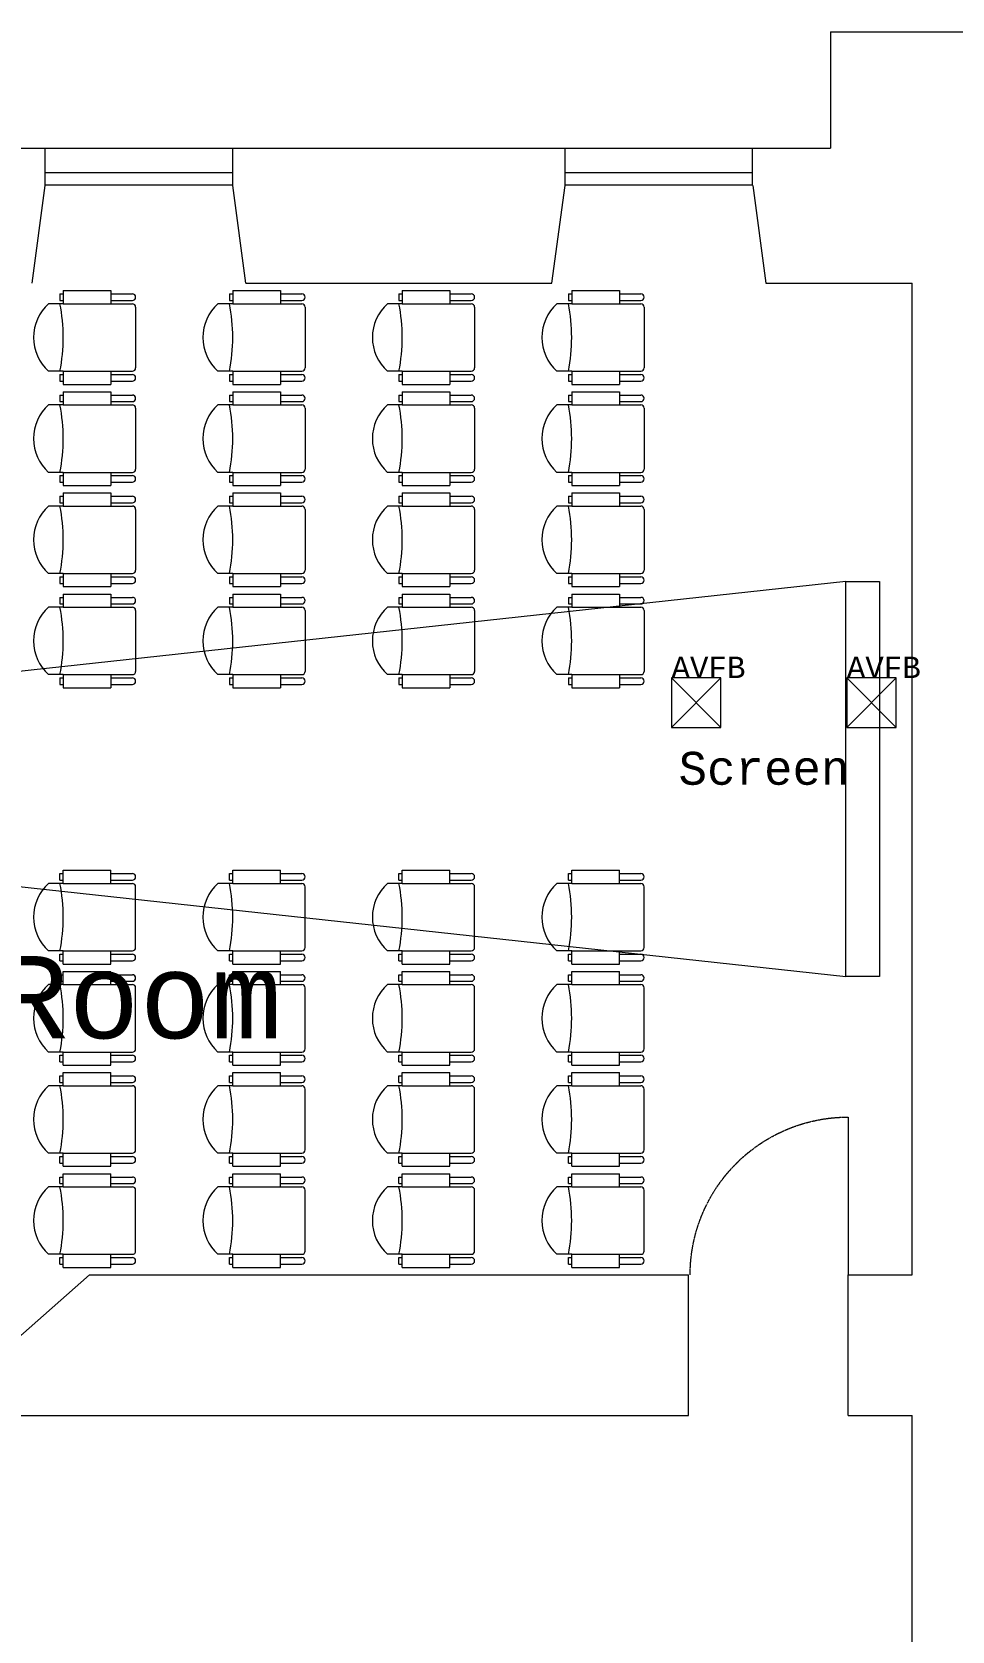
# Model space of a CAD drawing. Extents: x 0 to 84000, y 0 to 59400.
# Drawn here: x 31116 to 36707, y 34423 to 44144 of the extents above; entities that cross this region are included whole.
import ezdxf
from ezdxf.enums import TextEntityAlignment as Align

# ---------------------------------------------------------------- set-up
doc = ezdxf.new("R2010")
doc.units = 0
doc.header["$MEASUREMENT"] = 0
doc.linetypes.add('HIDDEN', pattern=[0.375, 0.25, -0.125])
doc.layers.get('0').update_dxf_attribs({"linetype": 'CONTINUOUS', "lineweight": 0})
for name, color, linetype, lineweight in [('001BUILDING', 7, 'CONTINUOUS', 0), ('001PARTITIONING', 5, 'CONTINUOUS', 0), ('725furniture', 4, 'CONTINUOUS', 0)]:
    doc.layers.add(name, color=color, linetype=linetype, lineweight=lineweight)
doc.styles.add('MONOTXT', font='monotxt.shx')

# ---------------------------------------------------------------- blocks, each defined once
blk = doc.blocks.new('12HH0214B')
at = {"linetype": 'Continuous'}
blk.add_line((0, 960), (0, 0), dxfattribs=at)
at = {"linetype": 'HIDDEN'}
for p, q in [((37.689712, 959.259741), (0.000301, 959.999878)), ((75.321008, 957.040496), (37.689712, 959.259741)), ((112.836164, 953.345565), (75.321008, 957.040496)), ((150.177335, 948.180644), (112.836164, 953.345565)), ((187.286944, 941.553698), (150.177335, 948.180644)), ((224.10777, 933.474945), (187.286944, 941.553698)), ((260.583038, 923.956842), (224.10777, 933.474945)), ((296.656506, 913.014065), (260.583038, 923.956842)), ((332.272552, 900.663487), (296.656506, 913.014065)), ((367.376257, 886.924152), (332.272552, 900.663487)), ((401.913495, 871.817245), (367.376257, 886.924152)), ((435.831012, 855.366059), (401.913495, 871.817245)), ((469.07651, 837.595961), (435.831012, 855.366059)), ((501.598725, 818.534351), (469.07651, 837.595961)), ((533.347513, 798.210622), (501.598725, 818.534351)), ((564.273917, 776.65611), (533.347513, 798.210622)), ((594.330252, 753.904051), (564.273917, 776.65611)), ((623.470173, 729.989527), (594.330252, 753.904051)), ((651.648749, 704.949412), (623.470173, 729.989527)), ((678.82253, 678.822317), (651.648749, 704.949412)), ((704.949617, 651.648528), (678.82253, 678.822317)), ((729.989722, 623.469944), (704.949617, 651.648528)), ((753.904237, 594.330015), (729.989722, 623.469944)), ((776.656287, 564.273673), (753.904237, 594.330015)), ((798.210789, 533.347262), (776.656287, 564.273673)), ((818.534509, 501.598468), (798.210789, 533.347262)), ((837.596108, 469.076247), (818.534509, 501.598468)), ((855.366196, 435.830744), (837.596108, 469.076247)), ((871.817371, 401.913222), (855.366196, 435.830744)), ((886.924267, 367.375979), (871.817371, 401.913222)), ((900.663591, 332.272269), (886.924267, 367.375979)), ((913.014158, 296.65622), (900.663591, 332.272269)), ((923.956924, 260.582748), (913.014158, 296.65622)), ((933.475016, 224.107477), (923.956924, 260.582748)), ((941.553757, 187.286648), (933.475016, 224.107477)), ((948.180691, 150.177038), (941.553757, 187.286648)), ((953.3456, 112.835865), (948.180691, 150.177038)), ((957.04052, 75.320707), (953.3456, 112.835865)), ((959.259753, 37.689411), (957.04052, 75.320707)), ((959.999878, 0), (959.259753, 37.689411))]:
    blk.add_line(p, q, dxfattribs=at)
blk = doc.blocks.new('justhh00furn')
at = {"layer": '725furniture', "linetype": 'ByBlock', "lineweight": 0}
for p, q in [((20196.5, 14982.2), (20106.5, 14982.2)), ((20176.5, 15042.2), (20176.5, 15002.2)), ((20176.5, 15042.2), (20196.5, 15042.2)), ((20176.5, 15002.2), (20196.5, 15002.2)), ((20196.5, 15062.2), (20196.5, 14982.2)), ((20196.5, 15062.2), (20486.5, 15062.2)), ((20196.5, 14982.2), (20616.5, 14982.2)), ((20486.5, 15062.2), (20486.5, 14982.2)), ((20486.5, 15042.2), (20616.5, 15042.2)), ((20486.5, 15002.2), (20616.5, 15002.2)), ((21226.5, 14982.2), (21136.5, 14982.2)), ((21206.5, 15042.2), (21206.5, 15002.2)), ((21206.5, 15042.2), (21226.5, 15042.2)), ((21206.5, 15002.2), (21226.5, 15002.2)), ((21226.5, 15062.2), (21226.5, 14982.2)), ((21226.5, 15062.2), (21516.5, 15062.2)), ((21226.5, 14982.2), (21646.5, 14982.2)), ((21516.5, 15062.2), (21516.5, 14982.2)), ((21516.5, 15042.2), (21646.5, 15042.2)), ((21516.5, 15002.2), (21646.5, 15002.2)), ((22256.5, 14982.2), (22166.5, 14982.2)), ((22236.5, 15042.2), (22236.5, 15002.2)), ((22236.5, 15042.2), (22256.5, 15042.2)), ((22236.5, 15002.2), (22256.5, 15002.2)), ((22256.5, 15062.2), (22256.5, 14982.2)), ((22256.5, 15062.2), (22546.5, 15062.2)), ((22256.5, 14982.2), (22676.5, 14982.2)), ((22546.5, 15062.2), (22546.5, 14982.2)), ((22546.5, 15042.2), (22676.5, 15042.2)), ((22546.5, 15002.2), (22676.5, 15002.2)), ((23286.5, 14982.2), (23196.5, 14982.2)), ((23266.5, 15042.2), (23266.5, 15002.2)), ((23266.5, 15042.2), (23286.5, 15042.2)), ((23266.5, 15002.2), (23286.5, 15002.2)), ((23286.5, 15062.2), (23286.5, 14982.2)), ((23286.5, 15062.2), (23576.5, 15062.2)), ((23286.5, 14982.2), (23706.5, 14982.2)), ((23576.5, 15062.2), (23576.5, 14982.2)), ((23576.5, 15042.2), (23706.5, 15042.2)), ((23576.5, 15002.2), (23706.5, 15002.2)), ((20636.5, 14962.2), (20636.5, 14592.2)), ((21666.5, 14962.2), (21666.5, 14592.2)), ((22696.5, 14962.2), (22696.5, 14592.2)), ((23726.5, 14962.2), (23726.5, 14592.2)), ((20196.5, 14572.2), (20106.5, 14572.2)), ((20176.5, 14552.2), (20176.5, 14512.2)), ((20176.5, 14552.2), (20196.5, 14552.2)), ((20176.5, 14512.2), (20196.5, 14512.2)), ((20196.5, 14572.2), (20196.5, 14492.2)), ((20196.5, 14572.2), (20616.5, 14572.2)), ((20196.5, 14492.2), (20486.5, 14492.2)), ((20486.5, 14572.2), (20486.5, 14492.2)), ((20486.5, 14552.2), (20616.5, 14552.2)), ((20486.5, 14512.2), (20616.5, 14512.2)), ((21226.5, 14572.2), (21136.5, 14572.2)), ((21206.5, 14552.2), (21206.5, 14512.2)), ((21206.5, 14552.2), (21226.5, 14552.2)), ((21206.5, 14512.2), (21226.5, 14512.2)), ((21226.5, 14572.2), (21226.5, 14492.2)), ((21226.5, 14572.2), (21646.5, 14572.2)), ((21226.5, 14492.2), (21516.5, 14492.2)), ((21516.5, 14572.2), (21516.5, 14492.2)), ((21516.5, 14552.2), (21646.5, 14552.2)), ((21516.5, 14512.2), (21646.5, 14512.2)), ((22256.5, 14572.2), (22166.5, 14572.2)), ((22236.5, 14552.2), (22236.5, 14512.2)), ((22236.5, 14552.2), (22256.5, 14552.2)), ((22236.5, 14512.2), (22256.5, 14512.2)), ((22256.5, 14572.2), (22256.5, 14492.2)), ((22256.5, 14572.2), (22676.5, 14572.2)), ((22256.5, 14492.2), (22546.5, 14492.2)), ((22546.5, 14572.2), (22546.5, 14492.2)), ((22546.5, 14552.2), (22676.5, 14552.2)), ((22546.5, 14512.2), (22676.5, 14512.2)), ((23286.5, 14572.2), (23196.5, 14572.2)), ((23266.5, 14552.2), (23266.5, 14512.2)), ((23266.5, 14552.2), (23286.5, 14552.2)), ((23266.5, 14512.2), (23286.5, 14512.2)), ((23286.5, 14572.2), (23286.5, 14492.2)), ((23286.5, 14572.2), (23706.5, 14572.2)), ((23286.5, 14492.2), (23576.5, 14492.2)), ((23576.5, 14572.2), (23576.5, 14492.2)), ((23576.5, 14552.2), (23706.5, 14552.2)), ((23576.5, 14512.2), (23706.5, 14512.2)), ((20176.5, 14427.2), (20176.5, 14387.2)), ((20176.5, 14427.2), (20196.5, 14427.2)), ((20196.5, 14447.2), (20196.5, 14367.2)), ((20196.5, 14447.2), (20486.5, 14447.2)), ((20486.5, 14447.2), (20486.5, 14367.2)), ((20486.5, 14427.2), (20616.5, 14427.2)), ((21206.5, 14427.2), (21206.5, 14387.2)), ((21206.5, 14427.2), (21226.5, 14427.2)), ((21226.5, 14447.2), (21226.5, 14367.2)), ((21226.5, 14447.2), (21516.5, 14447.2)), ((21516.5, 14447.2), (21516.5, 14367.2)), ((21516.5, 14427.2), (21646.5, 14427.2)), ((22236.5, 14427.2), (22236.5, 14387.2)), ((22236.5, 14427.2), (22256.5, 14427.2)), ((22256.5, 14447.2), (22256.5, 14367.2)), ((22256.5, 14447.2), (22546.5, 14447.2)), ((22546.5, 14447.2), (22546.5, 14367.2)), ((22546.5, 14427.2), (22676.5, 14427.2)), ((23266.5, 14427.2), (23266.5, 14387.2)), ((23266.5, 14427.2), (23286.5, 14427.2)), ((23286.5, 14447.2), (23286.5, 14367.2)), ((23286.5, 14447.2), (23576.5, 14447.2)), ((23576.5, 14447.2), (23576.5, 14367.2)), ((23576.5, 14427.2), (23706.5, 14427.2)), ((20196.5, 14367.2), (20106.5, 14367.2)), ((20176.5, 14387.2), (20196.5, 14387.2)), ((20196.5, 14367.2), (20616.5, 14367.2)), ((20486.5, 14387.2), (20616.5, 14387.2)), ((20636.5, 14347.2), (20636.5, 13977.2)), ((21226.5, 14367.2), (21136.5, 14367.2)), ((21206.5, 14387.2), (21226.5, 14387.2)), ((21226.5, 14367.2), (21646.5, 14367.2)), ((21516.5, 14387.2), (21646.5, 14387.2)), ((21666.5, 14347.2), (21666.5, 13977.2)), ((22256.5, 14367.2), (22166.5, 14367.2)), ((22236.5, 14387.2), (22256.5, 14387.2)), ((22256.5, 14367.2), (22676.5, 14367.2)), ((22546.5, 14387.2), (22676.5, 14387.2)), ((22696.5, 14347.2), (22696.5, 13977.2)), ((23286.5, 14367.2), (23196.5, 14367.2)), ((23266.5, 14387.2), (23286.5, 14387.2)), ((23286.5, 14367.2), (23706.5, 14367.2)), ((23576.5, 14387.2), (23706.5, 14387.2)), ((23726.5, 14347.2), (23726.5, 13977.2)), ((20196.5, 13957.2), (20106.5, 13957.2)), ((20176.5, 13937.2), (20176.5, 13897.2)), ((20176.5, 13937.2), (20196.5, 13937.2)), ((20196.5, 13957.2), (20196.5, 13877.2)), ((20196.5, 13957.2), (20616.5, 13957.2)), ((20486.5, 13957.2), (20486.5, 13877.2)), ((20486.5, 13937.2), (20616.5, 13937.2)), ((21226.5, 13957.2), (21136.5, 13957.2)), ((21206.5, 13937.2), (21206.5, 13897.2)), ((21206.5, 13937.2), (21226.5, 13937.2)), ((21226.5, 13957.2), (21226.5, 13877.2)), ((21226.5, 13957.2), (21646.5, 13957.2)), ((21516.5, 13957.2), (21516.5, 13877.2)), ((21516.5, 13937.2), (21646.5, 13937.2)), ((22256.5, 13957.2), (22166.5, 13957.2)), ((22236.5, 13937.2), (22236.5, 13897.2)), ((22236.5, 13937.2), (22256.5, 13937.2)), ((22256.5, 13957.2), (22256.5, 13877.2)), ((22256.5, 13957.2), (22676.5, 13957.2)), ((22546.5, 13957.2), (22546.5, 13877.2)), ((22546.5, 13937.2), (22676.5, 13937.2)), ((23286.5, 13957.2), (23196.5, 13957.2)), ((23266.5, 13937.2), (23266.5, 13897.2)), ((23266.5, 13937.2), (23286.5, 13937.2)), ((23286.5, 13957.2), (23286.5, 13877.2)), ((23286.5, 13957.2), (23706.5, 13957.2)), ((23576.5, 13957.2), (23576.5, 13877.2)), ((23576.5, 13937.2), (23706.5, 13937.2)), ((20176.5, 13897.2), (20196.5, 13897.2)), ((20176.5, 13812.2), (20176.5, 13772.2)), ((20176.5, 13812.2), (20196.5, 13812.2)), ((20196.5, 13877.2), (20486.5, 13877.2)), ((20196.5, 13832.2), (20196.5, 13752.2)), ((20196.5, 13832.2), (20486.5, 13832.2)), ((20486.5, 13897.2), (20616.5, 13897.2)), ((20486.5, 13832.2), (20486.5, 13752.2)), ((20486.5, 13812.2), (20616.5, 13812.2)), ((21206.5, 13897.2), (21226.5, 13897.2)), ((21206.5, 13812.2), (21206.5, 13772.2)), ((21206.5, 13812.2), (21226.5, 13812.2)), ((21226.5, 13877.2), (21516.5, 13877.2)), ((21226.5, 13832.2), (21226.5, 13752.2)), ((21226.5, 13832.2), (21516.5, 13832.2)), ((21516.5, 13897.2), (21646.5, 13897.2)), ((21516.5, 13832.2), (21516.5, 13752.2)), ((21516.5, 13812.2), (21646.5, 13812.2)), ((22236.5, 13897.2), (22256.5, 13897.2)), ((22236.5, 13812.2), (22236.5, 13772.2)), ((22236.5, 13812.2), (22256.5, 13812.2)), ((22256.5, 13877.2), (22546.5, 13877.2)), ((22256.5, 13832.2), (22256.5, 13752.2)), ((22256.5, 13832.2), (22546.5, 13832.2)), ((22546.5, 13897.2), (22676.5, 13897.2)), ((22546.5, 13832.2), (22546.5, 13752.2)), ((22546.5, 13812.2), (22676.5, 13812.2)), ((23266.5, 13897.2), (23286.5, 13897.2)), ((23266.5, 13812.2), (23266.5, 13772.2)), ((23266.5, 13812.2), (23286.5, 13812.2)), ((23286.5, 13877.2), (23576.5, 13877.2)), ((23286.5, 13832.2), (23286.5, 13752.2)), ((23286.5, 13832.2), (23576.5, 13832.2)), ((23576.5, 13897.2), (23706.5, 13897.2)), ((23576.5, 13832.2), (23576.5, 13752.2)), ((23576.5, 13812.2), (23706.5, 13812.2)), ((20196.5, 13752.2), (20106.5, 13752.2)), ((20176.5, 13772.2), (20196.5, 13772.2)), ((20196.5, 13752.2), (20616.5, 13752.2)), ((20486.5, 13772.2), (20616.5, 13772.2)), ((20636.5, 13732.2), (20636.5, 13362.2)), ((21226.5, 13752.2), (21136.5, 13752.2)), ((21206.5, 13772.2), (21226.5, 13772.2)), ((21226.5, 13752.2), (21646.5, 13752.2)), ((21516.5, 13772.2), (21646.5, 13772.2)), ((21666.5, 13732.2), (21666.5, 13362.2)), ((22256.5, 13752.2), (22166.5, 13752.2)), ((22236.5, 13772.2), (22256.5, 13772.2)), ((22256.5, 13752.2), (22676.5, 13752.2)), ((22546.5, 13772.2), (22676.5, 13772.2)), ((22696.5, 13732.2), (22696.5, 13362.2)), ((23286.5, 13752.2), (23196.5, 13752.2)), ((23266.5, 13772.2), (23286.5, 13772.2)), ((23286.5, 13752.2), (23706.5, 13752.2)), ((23576.5, 13772.2), (23706.5, 13772.2)), ((23726.5, 13732.2), (23726.5, 13362.2)), ((20196.5, 13342.2), (20106.5, 13342.2)), ((20176.5, 13322.2), (20176.5, 13282.2)), ((20176.5, 13322.2), (20196.5, 13322.2)), ((20196.5, 13342.2), (20196.5, 13262.2)), ((20196.5, 13342.2), (20616.5, 13342.2)), ((20486.5, 13342.2), (20486.5, 13262.2)), ((20486.5, 13322.2), (20616.5, 13322.2)), ((21226.5, 13342.2), (21136.5, 13342.2)), ((21206.5, 13322.2), (21206.5, 13282.2)), ((21206.5, 13322.2), (21226.5, 13322.2)), ((21226.5, 13342.2), (21226.5, 13262.2)), ((21226.5, 13342.2), (21646.5, 13342.2)), ((21516.5, 13342.2), (21516.5, 13262.2)), ((21516.5, 13322.2), (21646.5, 13322.2)), ((22256.5, 13342.2), (22166.5, 13342.2)), ((22236.5, 13322.2), (22236.5, 13282.2)), ((22236.5, 13322.2), (22256.5, 13322.2)), ((22256.5, 13342.2), (22256.5, 13262.2)), ((22256.5, 13342.2), (22676.5, 13342.2)), ((22546.5, 13342.2), (22546.5, 13262.2)), ((22546.5, 13322.2), (22676.5, 13322.2)), ((23286.5, 13342.2), (23196.5, 13342.2)), ((23266.5, 13322.2), (23266.5, 13282.2)), ((23266.5, 13322.2), (23286.5, 13322.2)), ((23286.5, 13342.2), (23286.5, 13262.2)), ((23286.5, 13342.2), (23706.5, 13342.2)), ((23576.5, 13342.2), (23576.5, 13262.2)), ((23576.5, 13322.2), (23706.5, 13322.2)), ((20176.5, 13282.2), (20196.5, 13282.2)), ((20196.5, 13262.2), (20486.5, 13262.2)), ((20486.5, 13282.2), (20616.5, 13282.2)), ((21206.5, 13282.2), (21226.5, 13282.2)), ((21226.5, 13262.2), (21516.5, 13262.2)), ((21516.5, 13282.2), (21646.5, 13282.2)), ((22236.5, 13282.2), (22256.5, 13282.2)), ((22256.5, 13262.2), (22546.5, 13262.2)), ((22546.5, 13282.2), (22676.5, 13282.2)), ((23266.5, 13282.2), (23286.5, 13282.2)), ((23286.5, 13262.2), (23576.5, 13262.2)), ((23576.5, 13282.2), (23706.5, 13282.2)), ((20196.5, 13137.2), (20106.5, 13137.2)), ((20176.5, 13197.2), (20176.5, 13157.2)), ((20176.5, 13197.2), (20196.5, 13197.2)), ((20176.5, 13157.2), (20196.5, 13157.2)), ((20196.5, 13217.2), (20196.5, 13137.2)), ((20196.5, 13217.2), (20486.5, 13217.2)), ((20196.5, 13137.2), (20616.5, 13137.2)), ((20486.5, 13217.2), (20486.5, 13137.2)), ((20486.5, 13197.2), (20616.5, 13197.2)), ((20486.5, 13157.2), (20616.5, 13157.2)), ((21226.5, 13137.2), (21136.5, 13137.2)), ((21206.5, 13197.2), (21206.5, 13157.2)), ((21206.5, 13197.2), (21226.5, 13197.2)), ((21206.5, 13157.2), (21226.5, 13157.2)), ((21226.5, 13217.2), (21226.5, 13137.2)), ((21226.5, 13217.2), (21516.5, 13217.2)), ((21226.5, 13137.2), (21646.5, 13137.2)), ((21516.5, 13217.2), (21516.5, 13137.2)), ((21516.5, 13197.2), (21646.5, 13197.2)), ((21516.5, 13157.2), (21646.5, 13157.2)), ((22256.5, 13137.2), (22166.5, 13137.2)), ((22236.5, 13197.2), (22236.5, 13157.2)), ((22236.5, 13197.2), (22256.5, 13197.2)), ((22236.5, 13157.2), (22256.5, 13157.2)), ((22256.5, 13217.2), (22256.5, 13137.2)), ((22256.5, 13217.2), (22546.5, 13217.2)), ((22256.5, 13137.2), (22676.5, 13137.2)), ((22546.5, 13217.2), (22546.5, 13137.2)), ((22546.5, 13197.2), (22676.5, 13197.2)), ((22546.5, 13157.2), (22676.5, 13157.2)), ((23286.5, 13137.2), (23196.5, 13137.2)), ((23266.5, 13197.2), (23266.5, 13157.2)), ((23266.5, 13197.2), (23286.5, 13197.2)), ((23266.5, 13157.2), (23286.5, 13157.2)), ((23286.5, 13217.2), (23286.5, 13137.2)), ((23286.5, 13217.2), (23576.5, 13217.2)), ((23286.5, 13137.2), (23706.5, 13137.2)), ((23576.5, 13217.2), (23576.5, 13137.2)), ((23576.5, 13197.2), (23706.5, 13197.2)), ((23576.5, 13157.2), (23706.5, 13157.2)), ((20636.5, 13117.2), (20636.5, 12747.2)), ((21666.5, 13117.2), (21666.5, 12747.2)), ((22696.5, 13117.2), (22696.5, 12747.2)), ((23726.5, 13117.2), (23726.5, 12747.2)), ((20196.5, 12727.2), (20106.5, 12727.2)), ((20176.5, 12707.2), (20176.5, 12667.2)), ((20176.5, 12707.2), (20196.5, 12707.2)), ((20176.5, 12667.2), (20196.5, 12667.2)), ((20196.5, 12727.2), (20196.5, 12647.2)), ((20196.5, 12727.2), (20616.5, 12727.2)), ((20196.5, 12647.2), (20486.5, 12647.2)), ((20486.5, 12727.2), (20486.5, 12647.2)), ((20486.5, 12707.2), (20616.5, 12707.2)), ((20486.5, 12667.2), (20616.5, 12667.2)), ((21226.5, 12727.2), (21136.5, 12727.2)), ((21206.5, 12707.2), (21206.5, 12667.2)), ((21206.5, 12707.2), (21226.5, 12707.2)), ((21206.5, 12667.2), (21226.5, 12667.2)), ((21226.5, 12727.2), (21226.5, 12647.2)), ((21226.5, 12727.2), (21646.5, 12727.2)), ((21226.5, 12647.2), (21516.5, 12647.2)), ((21516.5, 12727.2), (21516.5, 12647.2)), ((21516.5, 12707.2), (21646.5, 12707.2)), ((21516.5, 12667.2), (21646.5, 12667.2)), ((22256.5, 12727.2), (22166.5, 12727.2)), ((22236.5, 12707.2), (22236.5, 12667.2)), ((22236.5, 12707.2), (22256.5, 12707.2)), ((22236.5, 12667.2), (22256.5, 12667.2)), ((22256.5, 12727.2), (22256.5, 12647.2)), ((22256.5, 12727.2), (22676.5, 12727.2)), ((22256.5, 12647.2), (22546.5, 12647.2)), ((22546.5, 12727.2), (22546.5, 12647.2)), ((22546.5, 12707.2), (22676.5, 12707.2)), ((22546.5, 12667.2), (22676.5, 12667.2)), ((23286.5, 12727.2), (23196.5, 12727.2)), ((23266.5, 12707.2), (23266.5, 12667.2)), ((23266.5, 12707.2), (23286.5, 12707.2)), ((23266.5, 12667.2), (23286.5, 12667.2)), ((23286.5, 12727.2), (23286.5, 12647.2)), ((23286.5, 12727.2), (23706.5, 12727.2)), ((23286.5, 12647.2), (23576.5, 12647.2)), ((23576.5, 12727.2), (23576.5, 12647.2)), ((23576.5, 12707.2), (23706.5, 12707.2)), ((23576.5, 12667.2), (23706.5, 12667.2)), ((20176.5, 11478.1), (20176.5, 11518.1)), ((20176.5, 11518.1), (20196.5, 11518.1)), ((20176.5, 11478.1), (20196.5, 11478.1)), ((20196.5, 11458.1), (20196.5, 11538.1)), ((20196.5, 11538.1), (20486.5, 11538.1)), ((20486.5, 11458.1), (20486.5, 11538.1)), ((20486.5, 11518.1), (20616.5, 11518.1)), ((20486.5, 11478.1), (20616.5, 11478.1)), ((21206.5, 11478.1), (21206.5, 11518.1)), ((21206.5, 11518.1), (21226.5, 11518.1)), ((21206.5, 11478.1), (21226.5, 11478.1)), ((21226.5, 11458.1), (21226.5, 11538.1)), ((21226.5, 11538.1), (21516.5, 11538.1)), ((21516.5, 11458.1), (21516.5, 11538.1)), ((21516.5, 11518.1), (21646.5, 11518.1)), ((21516.5, 11478.1), (21646.5, 11478.1)), ((22236.5, 11478.1), (22236.5, 11518.1)), ((22236.5, 11518.1), (22256.5, 11518.1)), ((22236.5, 11478.1), (22256.5, 11478.1)), ((22256.5, 11458.1), (22256.5, 11538.1)), ((22256.5, 11538.1), (22546.5, 11538.1)), ((22546.5, 11458.1), (22546.5, 11538.1)), ((22546.5, 11518.1), (22676.5, 11518.1)), ((22546.5, 11478.1), (22676.5, 11478.1)), ((23266.5, 11478.1), (23266.5, 11518.1)), ((23266.5, 11518.1), (23286.5, 11518.1)), ((23266.5, 11478.1), (23286.5, 11478.1)), ((23286.5, 11458.1), (23286.5, 11538.1)), ((23286.5, 11538.1), (23576.5, 11538.1)), ((23576.5, 11458.1), (23576.5, 11538.1)), ((23576.5, 11518.1), (23706.5, 11518.1)), ((23576.5, 11478.1), (23706.5, 11478.1)), ((20196.5, 11458.1), (20106.5, 11458.1)), ((20196.5, 11458.1), (20616.5, 11458.1)), ((20636.5, 11068.1), (20636.5, 11438.1)), ((21226.5, 11458.1), (21136.5, 11458.1)), ((21226.5, 11458.1), (21646.5, 11458.1)), ((21666.5, 11068.1), (21666.5, 11438.1)), ((22256.5, 11458.1), (22166.5, 11458.1)), ((22256.5, 11458.1), (22676.5, 11458.1)), ((22696.5, 11068.1), (22696.5, 11438.1)), ((23286.5, 11458.1), (23196.5, 11458.1)), ((23286.5, 11458.1), (23706.5, 11458.1)), ((23726.5, 11068.1), (23726.5, 11438.1)), ((20196.5, 11048.1), (20106.5, 11048.1)), ((20176.5, 10988.1), (20176.5, 11028.1)), ((20176.5, 11028.1), (20196.5, 11028.1)), ((20176.5, 10988.1), (20196.5, 10988.1)), ((20196.5, 10968.1), (20196.5, 11048.1)), ((20196.5, 11048.1), (20616.5, 11048.1)), ((20486.5, 10968.1), (20486.5, 11048.1)), ((20486.5, 11028.1), (20616.5, 11028.1)), ((20486.5, 10988.1), (20616.5, 10988.1)), ((21226.5, 11048.1), (21136.5, 11048.1)), ((21206.5, 10988.1), (21206.5, 11028.1)), ((21206.5, 11028.1), (21226.5, 11028.1)), ((21206.5, 10988.1), (21226.5, 10988.1)), ((21226.5, 10968.1), (21226.5, 11048.1)), ((21226.5, 11048.1), (21646.5, 11048.1)), ((21516.5, 10968.1), (21516.5, 11048.1)), ((21516.5, 11028.1), (21646.5, 11028.1)), ((21516.5, 10988.1), (21646.5, 10988.1)), ((22256.5, 11048.1), (22166.5, 11048.1)), ((22236.5, 10988.1), (22236.5, 11028.1)), ((22236.5, 11028.1), (22256.5, 11028.1)), ((22236.5, 10988.1), (22256.5, 10988.1)), ((22256.5, 10968.1), (22256.5, 11048.1)), ((22256.5, 11048.1), (22676.5, 11048.1)), ((22546.5, 10968.1), (22546.5, 11048.1)), ((22546.5, 11028.1), (22676.5, 11028.1)), ((22546.5, 10988.1), (22676.5, 10988.1)), ((23286.5, 11048.1), (23196.5, 11048.1)), ((23266.5, 10988.1), (23266.5, 11028.1)), ((23266.5, 11028.1), (23286.5, 11028.1)), ((23266.5, 10988.1), (23286.5, 10988.1)), ((23286.5, 10968.1), (23286.5, 11048.1)), ((23286.5, 11048.1), (23706.5, 11048.1)), ((23576.5, 10968.1), (23576.5, 11048.1)), ((23576.5, 11028.1), (23706.5, 11028.1)), ((23576.5, 10988.1), (23706.5, 10988.1)), ((20176.5, 10863.1), (20176.5, 10903.1)), ((20176.5, 10903.1), (20196.5, 10903.1)), ((20196.5, 10968.1), (20486.5, 10968.1)), ((20196.5, 10843.1), (20196.5, 10923.1)), ((20196.5, 10923.1), (20486.5, 10923.1)), ((20486.5, 10843.1), (20486.5, 10923.1)), ((20486.5, 10903.1), (20616.5, 10903.1)), ((21206.5, 10863.1), (21206.5, 10903.1)), ((21206.5, 10903.1), (21226.5, 10903.1)), ((21226.5, 10968.1), (21516.5, 10968.1)), ((21226.5, 10843.1), (21226.5, 10923.1)), ((21226.5, 10923.1), (21516.5, 10923.1)), ((21516.5, 10843.1), (21516.5, 10923.1)), ((21516.5, 10903.1), (21646.5, 10903.1)), ((22236.5, 10863.1), (22236.5, 10903.1)), ((22236.5, 10903.1), (22256.5, 10903.1)), ((22256.5, 10968.1), (22546.5, 10968.1)), ((22256.5, 10843.1), (22256.5, 10923.1)), ((22256.5, 10923.1), (22546.5, 10923.1)), ((22546.5, 10843.1), (22546.5, 10923.1)), ((22546.5, 10903.1), (22676.5, 10903.1)), ((23266.5, 10863.1), (23266.5, 10903.1)), ((23266.5, 10903.1), (23286.5, 10903.1)), ((23286.5, 10968.1), (23576.5, 10968.1)), ((23286.5, 10843.1), (23286.5, 10923.1)), ((23286.5, 10923.1), (23576.5, 10923.1)), ((23576.5, 10843.1), (23576.5, 10923.1)), ((23576.5, 10903.1), (23706.5, 10903.1)), ((20196.5, 10843.1), (20106.5, 10843.1)), ((20176.5, 10863.1), (20196.5, 10863.1)), ((20196.5, 10843.1), (20616.5, 10843.1)), ((20486.5, 10863.1), (20616.5, 10863.1)), ((20636.5, 10453.1), (20636.5, 10823.1)), ((21226.5, 10843.1), (21136.5, 10843.1)), ((21206.5, 10863.1), (21226.5, 10863.1)), ((21226.5, 10843.1), (21646.5, 10843.1)), ((21516.5, 10863.1), (21646.5, 10863.1)), ((21666.5, 10453.1), (21666.5, 10823.1)), ((22256.5, 10843.1), (22166.5, 10843.1)), ((22236.5, 10863.1), (22256.5, 10863.1)), ((22256.5, 10843.1), (22676.5, 10843.1)), ((22546.5, 10863.1), (22676.5, 10863.1)), ((22696.5, 10453.1), (22696.5, 10823.1)), ((23286.5, 10843.1), (23196.5, 10843.1)), ((23266.5, 10863.1), (23286.5, 10863.1)), ((23286.5, 10843.1), (23706.5, 10843.1)), ((23576.5, 10863.1), (23706.5, 10863.1)), ((23726.5, 10453.1), (23726.5, 10823.1)), ((20196.5, 10433.1), (20106.5, 10433.1)), ((20176.5, 10373.1), (20176.5, 10413.1)), ((20176.5, 10413.1), (20196.5, 10413.1)), ((20196.5, 10353.1), (20196.5, 10433.1)), ((20196.5, 10433.1), (20616.5, 10433.1)), ((20486.5, 10353.1), (20486.5, 10433.1)), ((20486.5, 10413.1), (20616.5, 10413.1)), ((21226.5, 10433.1), (21136.5, 10433.1)), ((21206.5, 10373.1), (21206.5, 10413.1)), ((21206.5, 10413.1), (21226.5, 10413.1)), ((21226.5, 10353.1), (21226.5, 10433.1)), ((21226.5, 10433.1), (21646.5, 10433.1)), ((21516.5, 10353.1), (21516.5, 10433.1)), ((21516.5, 10413.1), (21646.5, 10413.1)), ((22256.5, 10433.1), (22166.5, 10433.1)), ((22236.5, 10373.1), (22236.5, 10413.1)), ((22236.5, 10413.1), (22256.5, 10413.1)), ((22256.5, 10353.1), (22256.5, 10433.1)), ((22256.5, 10433.1), (22676.5, 10433.1)), ((22546.5, 10353.1), (22546.5, 10433.1)), ((22546.5, 10413.1), (22676.5, 10413.1)), ((23286.5, 10433.1), (23196.5, 10433.1)), ((23266.5, 10373.1), (23266.5, 10413.1)), ((23266.5, 10413.1), (23286.5, 10413.1)), ((23286.5, 10353.1), (23286.5, 10433.1)), ((23286.5, 10433.1), (23706.5, 10433.1)), ((23576.5, 10353.1), (23576.5, 10433.1)), ((23576.5, 10413.1), (23706.5, 10413.1)), ((20176.5, 10373.1), (20196.5, 10373.1)), ((20196.5, 10353.1), (20486.5, 10353.1)), ((20196.5, 10228.1), (20196.5, 10308.1)), ((20196.5, 10308.1), (20486.5, 10308.1)), ((20486.5, 10373.1), (20616.5, 10373.1)), ((20486.5, 10228.1), (20486.5, 10308.1)), ((21206.5, 10373.1), (21226.5, 10373.1)), ((21226.5, 10353.1), (21516.5, 10353.1)), ((21226.5, 10228.1), (21226.5, 10308.1)), ((21226.5, 10308.1), (21516.5, 10308.1)), ((21516.5, 10373.1), (21646.5, 10373.1)), ((21516.5, 10228.1), (21516.5, 10308.1)), ((22236.5, 10373.1), (22256.5, 10373.1)), ((22256.5, 10353.1), (22546.5, 10353.1)), ((22256.5, 10228.1), (22256.5, 10308.1)), ((22256.5, 10308.1), (22546.5, 10308.1)), ((22546.5, 10373.1), (22676.5, 10373.1)), ((22546.5, 10228.1), (22546.5, 10308.1)), ((23266.5, 10373.1), (23286.5, 10373.1)), ((23286.5, 10353.1), (23576.5, 10353.1)), ((23286.5, 10228.1), (23286.5, 10308.1)), ((23286.5, 10308.1), (23576.5, 10308.1)), ((23576.5, 10373.1), (23706.5, 10373.1)), ((23576.5, 10228.1), (23576.5, 10308.1)), ((20196.5, 10228.1), (20106.5, 10228.1)), ((20176.5, 10248.1), (20176.5, 10288.1)), ((20176.5, 10288.1), (20196.5, 10288.1)), ((20176.5, 10248.1), (20196.5, 10248.1)), ((20196.5, 10228.1), (20616.5, 10228.1)), ((20486.5, 10288.1), (20616.5, 10288.1)), ((20486.5, 10248.1), (20616.5, 10248.1)), ((20636.5, 9838.1), (20636.5, 10208.1)), ((21226.5, 10228.1), (21136.5, 10228.1)), ((21206.5, 10248.1), (21206.5, 10288.1)), ((21206.5, 10288.1), (21226.5, 10288.1)), ((21206.5, 10248.1), (21226.5, 10248.1)), ((21226.5, 10228.1), (21646.5, 10228.1)), ((21516.5, 10288.1), (21646.5, 10288.1)), ((21516.5, 10248.1), (21646.5, 10248.1)), ((21666.5, 9838.1), (21666.5, 10208.1)), ((22256.5, 10228.1), (22166.5, 10228.1)), ((22236.5, 10248.1), (22236.5, 10288.1)), ((22236.5, 10288.1), (22256.5, 10288.1)), ((22236.5, 10248.1), (22256.5, 10248.1)), ((22256.5, 10228.1), (22676.5, 10228.1)), ((22546.5, 10288.1), (22676.5, 10288.1)), ((22546.5, 10248.1), (22676.5, 10248.1)), ((22696.5, 9838.1), (22696.5, 10208.1)), ((23286.5, 10228.1), (23196.5, 10228.1)), ((23266.5, 10248.1), (23266.5, 10288.1)), ((23266.5, 10288.1), (23286.5, 10288.1)), ((23266.5, 10248.1), (23286.5, 10248.1)), ((23286.5, 10228.1), (23706.5, 10228.1)), ((23576.5, 10288.1), (23706.5, 10288.1)), ((23576.5, 10248.1), (23706.5, 10248.1)), ((23726.5, 9838.1), (23726.5, 10208.1)), ((20196.5, 9818.1), (20106.5, 9818.1)), ((20176.5, 9758.1), (20176.5, 9798.1)), ((20176.5, 9798.1), (20196.5, 9798.1)), ((20176.5, 9758.1), (20196.5, 9758.1)), ((20196.5, 9738.1), (20196.5, 9818.1)), ((20196.5, 9818.1), (20616.5, 9818.1)), ((20196.5, 9738.1), (20486.5, 9738.1)), ((20486.5, 9738.1), (20486.5, 9818.1)), ((20486.5, 9798.1), (20616.5, 9798.1)), ((20486.5, 9758.1), (20616.5, 9758.1)), ((21226.5, 9818.1), (21136.5, 9818.1)), ((21206.5, 9758.1), (21206.5, 9798.1)), ((21206.5, 9798.1), (21226.5, 9798.1)), ((21206.5, 9758.1), (21226.5, 9758.1)), ((21226.5, 9738.1), (21226.5, 9818.1)), ((21226.5, 9818.1), (21646.5, 9818.1)), ((21226.5, 9738.1), (21516.5, 9738.1)), ((21516.5, 9738.1), (21516.5, 9818.1)), ((21516.5, 9798.1), (21646.5, 9798.1)), ((21516.5, 9758.1), (21646.5, 9758.1)), ((22256.5, 9818.1), (22166.5, 9818.1)), ((22236.5, 9758.1), (22236.5, 9798.1)), ((22236.5, 9798.1), (22256.5, 9798.1)), ((22236.5, 9758.1), (22256.5, 9758.1)), ((22256.5, 9738.1), (22256.5, 9818.1)), ((22256.5, 9818.1), (22676.5, 9818.1)), ((22256.5, 9738.1), (22546.5, 9738.1)), ((22546.5, 9738.1), (22546.5, 9818.1)), ((22546.5, 9798.1), (22676.5, 9798.1)), ((22546.5, 9758.1), (22676.5, 9758.1)), ((23286.5, 9818.1), (23196.5, 9818.1)), ((23266.5, 9758.1), (23266.5, 9798.1)), ((23266.5, 9798.1), (23286.5, 9798.1)), ((23266.5, 9758.1), (23286.5, 9758.1)), ((23286.5, 9738.1), (23286.5, 9818.1)), ((23286.5, 9818.1), (23706.5, 9818.1)), ((23286.5, 9738.1), (23576.5, 9738.1)), ((23576.5, 9738.1), (23576.5, 9818.1)), ((23576.5, 9798.1), (23706.5, 9798.1)), ((23576.5, 9758.1), (23706.5, 9758.1)), ((20176.5, 9633.1), (20176.5, 9673.1)), ((20176.5, 9673.1), (20196.5, 9673.1)), ((20176.5, 9633.1), (20196.5, 9633.1)), ((20196.5, 9613.1), (20196.5, 9693.1)), ((20196.5, 9693.1), (20486.5, 9693.1)), ((20486.5, 9613.1), (20486.5, 9693.1)), ((20486.5, 9673.1), (20616.5, 9673.1)), ((20486.5, 9633.1), (20616.5, 9633.1)), ((21206.5, 9633.1), (21206.5, 9673.1)), ((21206.5, 9673.1), (21226.5, 9673.1)), ((21206.5, 9633.1), (21226.5, 9633.1)), ((21226.5, 9613.1), (21226.5, 9693.1)), ((21226.5, 9693.1), (21516.5, 9693.1)), ((21516.5, 9613.1), (21516.5, 9693.1)), ((21516.5, 9673.1), (21646.5, 9673.1)), ((21516.5, 9633.1), (21646.5, 9633.1)), ((22236.5, 9633.1), (22236.5, 9673.1)), ((22236.5, 9673.1), (22256.5, 9673.1)), ((22236.5, 9633.1), (22256.5, 9633.1)), ((22256.5, 9613.1), (22256.5, 9693.1)), ((22256.5, 9693.1), (22546.5, 9693.1)), ((22546.5, 9613.1), (22546.5, 9693.1)), ((22546.5, 9673.1), (22676.5, 9673.1)), ((22546.5, 9633.1), (22676.5, 9633.1)), ((23266.5, 9633.1), (23266.5, 9673.1)), ((23266.5, 9673.1), (23286.5, 9673.1)), ((23266.5, 9633.1), (23286.5, 9633.1)), ((23286.5, 9613.1), (23286.5, 9693.1)), ((23286.5, 9693.1), (23576.5, 9693.1)), ((23576.5, 9613.1), (23576.5, 9693.1)), ((23576.5, 9673.1), (23706.5, 9673.1)), ((23576.5, 9633.1), (23706.5, 9633.1)), ((20196.5, 9613.1), (20106.5, 9613.1)), ((20196.5, 9613.1), (20616.5, 9613.1)), ((20636.5, 9223.1), (20636.5, 9593.1)), ((21226.5, 9613.1), (21136.5, 9613.1)), ((21226.5, 9613.1), (21646.5, 9613.1)), ((21666.5, 9223.1), (21666.5, 9593.1)), ((22256.5, 9613.1), (22166.5, 9613.1)), ((22256.5, 9613.1), (22676.5, 9613.1)), ((22696.5, 9223.1), (22696.5, 9593.1)), ((23286.5, 9613.1), (23196.5, 9613.1)), ((23286.5, 9613.1), (23706.5, 9613.1)), ((23726.5, 9223.1), (23726.5, 9593.1)), ((20196.5, 9203.1), (20106.5, 9203.1)), ((20176.5, 9143.1), (20176.5, 9183.1)), ((20176.5, 9183.1), (20196.5, 9183.1)), ((20176.5, 9143.1), (20196.5, 9143.1)), ((20196.5, 9123.1), (20196.5, 9203.1)), ((20196.5, 9203.1), (20616.5, 9203.1)), ((20486.5, 9123.1), (20486.5, 9203.1)), ((20486.5, 9183.1), (20616.5, 9183.1)), ((20486.5, 9143.1), (20616.5, 9143.1)), ((21226.5, 9203.1), (21136.5, 9203.1)), ((21206.5, 9143.1), (21206.5, 9183.1)), ((21206.5, 9183.1), (21226.5, 9183.1)), ((21206.5, 9143.1), (21226.5, 9143.1)), ((21226.5, 9123.1), (21226.5, 9203.1)), ((21226.5, 9203.1), (21646.5, 9203.1)), ((21516.5, 9123.1), (21516.5, 9203.1)), ((21516.5, 9183.1), (21646.5, 9183.1)), ((21516.5, 9143.1), (21646.5, 9143.1)), ((22256.5, 9203.1), (22166.5, 9203.1)), ((22236.5, 9143.1), (22236.5, 9183.1)), ((22236.5, 9183.1), (22256.5, 9183.1)), ((22236.5, 9143.1), (22256.5, 9143.1)), ((22256.5, 9123.1), (22256.5, 9203.1)), ((22256.5, 9203.1), (22676.5, 9203.1)), ((22546.5, 9123.1), (22546.5, 9203.1)), ((22546.5, 9183.1), (22676.5, 9183.1)), ((22546.5, 9143.1), (22676.5, 9143.1)), ((23286.5, 9203.1), (23196.5, 9203.1)), ((23266.5, 9143.1), (23266.5, 9183.1)), ((23266.5, 9183.1), (23286.5, 9183.1)), ((23266.5, 9143.1), (23286.5, 9143.1)), ((23286.5, 9123.1), (23286.5, 9203.1)), ((23286.5, 9203.1), (23706.5, 9203.1)), ((23576.5, 9123.1), (23576.5, 9203.1)), ((23576.5, 9183.1), (23706.5, 9183.1)), ((23576.5, 9143.1), (23706.5, 9143.1)), ((20196.5, 9123.1), (20486.5, 9123.1)), ((21226.5, 9123.1), (21516.5, 9123.1)), ((22256.5, 9123.1), (22546.5, 9123.1)), ((23286.5, 9123.1), (23576.5, 9123.1))]:
    blk.add_line(p, q, dxfattribs=at)
for centre, radius, start, end in [((20290.9, 14777.2), 275.7, 131.96427, 228.03573), ((19135.9, 14777.2), 1060.6, 348.8556, 11.1444), ((20616.5, 15022.2), 20, 0, 90), ((20616.5, 15022.2), 20, 270, 0), ((20616.5, 14962.2), 20, 0, 90), ((21320.9, 14777.2), 275.7, 131.96427, 228.03573), ((20165.9, 14777.2), 1060.6, 348.8556, 11.1444), ((21646.5, 15022.2), 20, 0, 90), ((21646.5, 15022.2), 20, 270, 0), ((21646.5, 14962.2), 20, 0, 90), ((22350.9, 14777.2), 275.7, 131.96427, 228.03573), ((21195.9, 14777.2), 1060.6, 348.8556, 11.1444), ((22676.5, 15022.2), 20, 0, 90), ((22676.5, 15022.2), 20, 270, 0), ((22676.5, 14962.2), 20, 0, 90), ((23380.9, 14777.2), 275.7, 131.96427, 228.03573), ((22225.9, 14777.2), 1060.6, 348.8556, 11.1444), ((23706.5, 15022.2), 20, 0, 90), ((23706.5, 15022.2), 20, 270, 0), ((23706.5, 14962.2), 20, 0, 90), ((20616.5, 14592.2), 20, 270, 0), ((21646.5, 14592.2), 20, 270, 0), ((22676.5, 14592.2), 20, 270, 0), ((23706.5, 14592.2), 20, 270, 0), ((20616.5, 14532.2), 20, 0, 90), ((20616.5, 14532.2), 20, 270, 0), ((21646.5, 14532.2), 20, 0, 90), ((21646.5, 14532.2), 20, 270, 0), ((22676.5, 14532.2), 20, 0, 90), ((22676.5, 14532.2), 20, 270, 0), ((23706.5, 14532.2), 20, 0, 90), ((23706.5, 14532.2), 20, 270, 0), ((20616.5, 14407.2), 20, 0, 90), ((20616.5, 14407.2), 20, 270, 0), ((21646.5, 14407.2), 20, 0, 90), ((21646.5, 14407.2), 20, 270, 0), ((22676.5, 14407.2), 20, 0, 90), ((22676.5, 14407.2), 20, 270, 0), ((23706.5, 14407.2), 20, 0, 90), ((23706.5, 14407.2), 20, 270, 0), ((20290.9, 14162.2), 275.7, 131.96427, 228.03573), ((19135.9, 14162.2), 1060.6, 348.8556, 11.1444), ((20616.5, 14347.2), 20, 0, 90), ((21320.9, 14162.2), 275.7, 131.96427, 228.03573), ((20165.9, 14162.2), 1060.6, 348.8556, 11.1444), ((21646.5, 14347.2), 20, 0, 90), ((22350.9, 14162.2), 275.7, 131.96427, 228.03573), ((21195.9, 14162.2), 1060.6, 348.8556, 11.1444), ((22676.5, 14347.2), 20, 0, 90), ((23380.9, 14162.2), 275.7, 131.96427, 228.03573), ((22225.9, 14162.2), 1060.6, 348.8556, 11.1444), ((23706.5, 14347.2), 20, 0, 90), ((20616.5, 13977.2), 20, 270, 0), ((20616.5, 13917.2), 20, 0, 90), ((20616.5, 13917.2), 20, 270, 0), ((21646.5, 13977.2), 20, 270, 0), ((21646.5, 13917.2), 20, 0, 90), ((21646.5, 13917.2), 20, 270, 0), ((22676.5, 13977.2), 20, 270, 0), ((22676.5, 13917.2), 20, 0, 90), ((22676.5, 13917.2), 20, 270, 0), ((23706.5, 13977.2), 20, 270, 0), ((23706.5, 13917.2), 20, 0, 90), ((23706.5, 13917.2), 20, 270, 0), ((20616.5, 13792.2), 20, 0, 90), ((21646.5, 13792.2), 20, 0, 90), ((22676.5, 13792.2), 20, 0, 90), ((23706.5, 13792.2), 20, 0, 90), ((20290.9, 13547.2), 275.7, 131.96427, 228.03573), ((19135.9, 13547.2), 1060.6, 348.8556, 11.1444), ((20616.5, 13792.2), 20, 270, 0), ((20616.5, 13732.2), 20, 0, 90), ((21320.9, 13547.2), 275.7, 131.96427, 228.03573), ((20165.9, 13547.2), 1060.6, 348.8556, 11.1444), ((21646.5, 13792.2), 20, 270, 0), ((21646.5, 13732.2), 20, 0, 90), ((22350.9, 13547.2), 275.7, 131.96427, 228.03573), ((21195.9, 13547.2), 1060.6, 348.8556, 11.1444), ((22676.5, 13792.2), 20, 270, 0), ((22676.5, 13732.2), 20, 0, 90), ((23380.9, 13547.2), 275.7, 131.96427, 228.03573), ((22225.9, 13547.2), 1060.6, 348.8556, 11.1444), ((23706.5, 13792.2), 20, 270, 0), ((23706.5, 13732.2), 20, 0, 90), ((20616.5, 13362.2), 20, 270, 0), ((20616.5, 13302.2), 20, 0, 90), ((21646.5, 13362.2), 20, 270, 0), ((21646.5, 13302.2), 20, 0, 90), ((22676.5, 13362.2), 20, 270, 0), ((22676.5, 13302.2), 20, 0, 90), ((23706.5, 13362.2), 20, 270, 0), ((23706.5, 13302.2), 20, 0, 90), ((20616.5, 13302.2), 20, 270, 0), ((21646.5, 13302.2), 20, 270, 0), ((22676.5, 13302.2), 20, 270, 0), ((23706.5, 13302.2), 20, 270, 0), ((20290.9, 12932.2), 275.7, 131.96427, 228.03573), ((19135.9, 12932.2), 1060.6, 348.8556, 11.1444), ((20616.5, 13177.2), 20, 0, 90), ((20616.5, 13177.2), 20, 270, 0), ((20616.5, 13117.2), 20, 0, 90), ((21320.9, 12932.2), 275.7, 131.96427, 228.03573), ((20165.9, 12932.2), 1060.6, 348.8556, 11.1444), ((21646.5, 13177.2), 20, 0, 90), ((21646.5, 13177.2), 20, 270, 0), ((21646.5, 13117.2), 20, 0, 90), ((22350.9, 12932.2), 275.7, 131.96427, 228.03573), ((21195.9, 12932.2), 1060.6, 348.8556, 11.1444), ((22676.5, 13177.2), 20, 0, 90), ((22676.5, 13177.2), 20, 270, 0), ((22676.5, 13117.2), 20, 0, 90), ((23380.9, 12932.2), 275.7, 131.96427, 228.03573), ((22225.9, 12932.2), 1060.6, 348.8556, 11.1444), ((23706.5, 13177.2), 20, 0, 90), ((23706.5, 13177.2), 20, 270, 0), ((23706.5, 13117.2), 20, 0, 90), ((20616.5, 12747.2), 20, 270, 0), ((21646.5, 12747.2), 20, 270, 0), ((22676.5, 12747.2), 20, 270, 0), ((23706.5, 12747.2), 20, 270, 0), ((20616.5, 12687.2), 20, 0, 90), ((20616.5, 12687.2), 20, 270, 0), ((21646.5, 12687.2), 20, 0, 90), ((21646.5, 12687.2), 20, 270, 0), ((22676.5, 12687.2), 20, 0, 90), ((22676.5, 12687.2), 20, 270, 0), ((23706.5, 12687.2), 20, 0, 90), ((23706.5, 12687.2), 20, 270, 0), ((20616.5, 11498.1), 20, 0, 90), ((20616.5, 11498.1), 20, 270, 0), ((21646.5, 11498.1), 20, 0, 90), ((21646.5, 11498.1), 20, 270, 0), ((22676.5, 11498.1), 20, 0, 90), ((22676.5, 11498.1), 20, 270, 0), ((23706.5, 11498.1), 20, 0, 90), ((23706.5, 11498.1), 20, 270, 0), ((20290.9, 11253.1), 275.7, 131.96427, 228.03573), ((19135.9, 11253.1), 1060.6, 348.8556, 11.1444), ((20616.5, 11438.1), 20, 0, 90), ((21320.9, 11253.1), 275.7, 131.96427, 228.03573), ((20165.9, 11253.1), 1060.6, 348.8556, 11.1444), ((21646.5, 11438.1), 20, 0, 90), ((22350.9, 11253.1), 275.7, 131.96427, 228.03573), ((21195.9, 11253.1), 1060.6, 348.8556, 11.1444), ((22676.5, 11438.1), 20, 0, 90), ((23380.9, 11253.1), 275.7, 131.96427, 228.03573), ((22225.9, 11253.1), 1060.6, 348.8556, 11.1444), ((23706.5, 11438.1), 20, 0, 90), ((20616.5, 11068.1), 20, 270, 0), ((20616.5, 11008.1), 20, 0, 90), ((20616.5, 11008.1), 20, 270, 0), ((21646.5, 11068.1), 20, 270, 0), ((21646.5, 11008.1), 20, 0, 90), ((21646.5, 11008.1), 20, 270, 0), ((22676.5, 11068.1), 20, 270, 0), ((22676.5, 11008.1), 20, 0, 90), ((22676.5, 11008.1), 20, 270, 0), ((23706.5, 11068.1), 20, 270, 0), ((23706.5, 11008.1), 20, 0, 90), ((23706.5, 11008.1), 20, 270, 0), ((20616.5, 10883.1), 20, 0, 90), ((21646.5, 10883.1), 20, 0, 90), ((22676.5, 10883.1), 20, 0, 90), ((23706.5, 10883.1), 20, 0, 90), ((20290.9, 10638.1), 275.7, 131.96427, 228.03573), ((19135.9, 10638.1), 1060.6, 348.8556, 11.1444), ((20616.5, 10883.1), 20, 270, 0), ((20616.5, 10823.1), 20, 0, 90), ((21320.9, 10638.1), 275.7, 131.96427, 228.03573), ((20165.9, 10638.1), 1060.6, 348.8556, 11.1444), ((21646.5, 10883.1), 20, 270, 0), ((21646.5, 10823.1), 20, 0, 90), ((22350.9, 10638.1), 275.7, 131.96427, 228.03573), ((21195.9, 10638.1), 1060.6, 348.8556, 11.1444), ((22676.5, 10883.1), 20, 270, 0), ((22676.5, 10823.1), 20, 0, 90), ((23380.9, 10638.1), 275.7, 131.96427, 228.03573), ((22225.9, 10638.1), 1060.6, 348.8556, 11.1444), ((23706.5, 10883.1), 20, 270, 0), ((23706.5, 10823.1), 20, 0, 90), ((20616.5, 10453.1), 20, 270, 0), ((20616.5, 10393.1), 20, 0, 90), ((21646.5, 10453.1), 20, 270, 0), ((21646.5, 10393.1), 20, 0, 90), ((22676.5, 10453.1), 20, 270, 0), ((22676.5, 10393.1), 20, 0, 90), ((23706.5, 10453.1), 20, 270, 0), ((23706.5, 10393.1), 20, 0, 90), ((20616.5, 10393.1), 20, 270, 0), ((21646.5, 10393.1), 20, 270, 0), ((22676.5, 10393.1), 20, 270, 0), ((23706.5, 10393.1), 20, 270, 0), ((20290.9, 10023.1), 275.7, 131.96427, 228.03573), ((19135.9, 10023.1), 1060.6, 348.8556, 11.1444), ((20616.5, 10268.1), 20, 0, 90), ((20616.5, 10268.1), 20, 270, 0), ((20616.5, 10208.1), 20, 0, 90), ((21320.9, 10023.1), 275.7, 131.96427, 228.03573), ((20165.9, 10023.1), 1060.6, 348.8556, 11.1444), ((21646.5, 10268.1), 20, 0, 90), ((21646.5, 10268.1), 20, 270, 0), ((21646.5, 10208.1), 20, 0, 90), ((22350.9, 10023.1), 275.7, 131.96427, 228.03573), ((21195.9, 10023.1), 1060.6, 348.8556, 11.1444), ((22676.5, 10268.1), 20, 0, 90), ((22676.5, 10268.1), 20, 270, 0), ((22676.5, 10208.1), 20, 0, 90), ((23380.9, 10023.1), 275.7, 131.96427, 228.03573), ((22225.9, 10023.1), 1060.6, 348.8556, 11.1444), ((23706.5, 10268.1), 20, 0, 90), ((23706.5, 10268.1), 20, 270, 0), ((23706.5, 10208.1), 20, 0, 90), ((20616.5, 9838.1), 20, 270, 0), ((21646.5, 9838.1), 20, 270, 0), ((22676.5, 9838.1), 20, 270, 0), ((23706.5, 9838.1), 20, 270, 0), ((20616.5, 9778.1), 20, 0, 90), ((20616.5, 9778.1), 20, 270, 0), ((21646.5, 9778.1), 20, 0, 90), ((21646.5, 9778.1), 20, 270, 0), ((22676.5, 9778.1), 20, 0, 90), ((22676.5, 9778.1), 20, 270, 0), ((23706.5, 9778.1), 20, 0, 90), ((23706.5, 9778.1), 20, 270, 0), ((20616.5, 9653.1), 20, 0, 90), ((20616.5, 9653.1), 20, 270, 0), ((21646.5, 9653.1), 20, 0, 90), ((21646.5, 9653.1), 20, 270, 0), ((22676.5, 9653.1), 20, 0, 90), ((22676.5, 9653.1), 20, 270, 0), ((23706.5, 9653.1), 20, 0, 90), ((23706.5, 9653.1), 20, 270, 0), ((20290.9, 9408.1), 275.7, 131.96427, 228.03573), ((19135.9, 9408.1), 1060.6, 348.8556, 11.1444), ((20616.5, 9593.1), 20, 0, 90), ((21320.9, 9408.1), 275.7, 131.96427, 228.03573), ((20165.9, 9408.1), 1060.6, 348.8556, 11.1444), ((21646.5, 9593.1), 20, 0, 90), ((22350.9, 9408.1), 275.7, 131.96427, 228.03573), ((21195.9, 9408.1), 1060.6, 348.8556, 11.1444), ((22676.5, 9593.1), 20, 0, 90), ((23380.9, 9408.1), 275.7, 131.96427, 228.03573), ((22225.9, 9408.1), 1060.6, 348.8556, 11.1444), ((23706.5, 9593.1), 20, 0, 90), ((20616.5, 9223.1), 20, 270, 0), ((20616.5, 9163.1), 20, 0, 90), ((20616.5, 9163.1), 20, 270, 0), ((21646.5, 9223.1), 20, 270, 0), ((21646.5, 9163.1), 20, 0, 90), ((21646.5, 9163.1), 20, 270, 0), ((22676.5, 9223.1), 20, 270, 0), ((22676.5, 9163.1), 20, 0, 90), ((22676.5, 9163.1), 20, 270, 0), ((23706.5, 9223.1), 20, 270, 0), ((23706.5, 9163.1), 20, 0, 90), ((23706.5, 9163.1), 20, 270, 0)]:
    blk.add_arc(centre, radius, start, end, dxfattribs=at)
blk = doc.blocks.new('650av')
at = {"lineweight": 0}
for p, q in [((24951.9, 13292.7), (13916.5, 12092.7)), ((24951.9, 10892.7), (24951.9, 13292.7)), ((24951.9, 13292.7), (25156.9, 13292.7)), ((25156.9, 13292.7), (25156.9, 10892.7)), ((23892.7, 12707), (24192.7, 12407)), ((23892.7, 12407), (24192.7, 12707)), ((24192.7, 12707), (23892.7, 12707)), ((23892.7, 12707), (23892.7, 12407)), ((24192.7, 12407), (24192.7, 12707)), ((24958.4, 12707), (25258.4, 12407)), ((24958.4, 12407), (25258.4, 12707)), ((25258.4, 12707), (24958.4, 12707)), ((24958.4, 12707), (24958.4, 12407)), ((25258.4, 12407), (25258.4, 12707)), ((23892.7, 12407), (24192.7, 12407)), ((24958.4, 12407), (25258.4, 12407)), ((13916.5, 12092.7), (24951.9, 10892.7)), ((25156.9, 10892.7), (24951.9, 10892.7))]:
    blk.add_line(p, q, dxfattribs=at)
at = {"lineweight": 0, "style": 'MONOTXT'}
for p in [(23892.7, 12707), (24958.4, 12707)]:
    blk.add_text('AVFB', height=130, dxfattribs=at).set_placement(p)
blk.add_text('Screen', height=200, dxfattribs=at).set_placement((24455.2, 12158), align=Align.MIDDLE)
blk = doc.blocks.new('hh00_roomnames')
at = {"style": 'MONOTXT'}
blk.add_text('Cooper Room', height=500, dxfattribs=at).set_placement((-5612.9, 16060.4), align=Align.CENTER)

msp = doc.modelspace()

# ---------------------------------------------------------------- linework, layer by layer
at = {"layer": '001BUILDING', "linetype": 'Continuous'}
for p, q in [((35968.5, 44144.2), (35968.5, 43437.2)), ((35968.5, 44144.2), (39553.2, 44144.2)), ((24156.6, 43437.2), (35968.5, 43437.2)), ((31195.6, 43212), (31195.6, 43437.2)), ((32335.6, 43212), (32335.6, 43437.2)), ((34355.6, 43212), (34355.6, 43437.2)), ((35495.6, 43212), (35495.6, 43437.2)), ((32335.6, 43287), (31195.6, 43287)), ((35495.6, 43287), (34355.6, 43287)), ((31115.9, 42617.1), (31195.9, 43211.7)), ((32335.6, 43212), (31195.6, 43212)), ((32416, 42617.2), (32336, 43211.8)), ((34275.9, 42617.1), (34355.9, 43211.7)), ((35495.6, 43212), (34355.6, 43212)), ((35496, 43211.8), (35575.9, 42617.2)), ((32415.6, 42617.4), (34275.7, 42617.4)), ((35575.7, 42617.4), (36465.6, 42617.4)), ((36465.6, 36587.4), (36465.6, 42617.4)), ((31011, 36187.4), (31466, 36587.4)), ((31465.6, 36587.4), (35105.6, 36587.4)), ((35105.6, 35732.9), (35105.6, 36587.4)), ((36075.7, 36587.4), (36465.6, 36587.4)), ((36075.7, 35732.8), (36075.7, 36587.4)), ((25695.7, 35732.9), (35105.6, 35732.9)), ((36075.7, 35732.8), (36465.6, 35732.8)), ((36465.6, 34072.8), (36465.6, 35732.8))]:
    msp.add_line(p, q, dxfattribs=at)

# ---------------------------------------------------------------- block references
for name, p in [('justhh00furn', (11109.4, 27509.8)), ('hh00_roomnames', (35867.8, 21965.8))]:
    msp.add_blockref(name, p)
at = {"layer": '001PARTITIONING', "linetype": 'Continuous', "xscale": 0.999998, "yscale": -0.999998, "zscale": 0.999998, "rotation": 180}
msp.add_blockref('12HH0214B', (36075.7, 36587.4), dxfattribs=at)
at = {"layer": '725furniture'}
msp.add_blockref('650av', (11109.4, 27509.8), dxfattribs=at)

doc.saveas('drawing.dxf')
